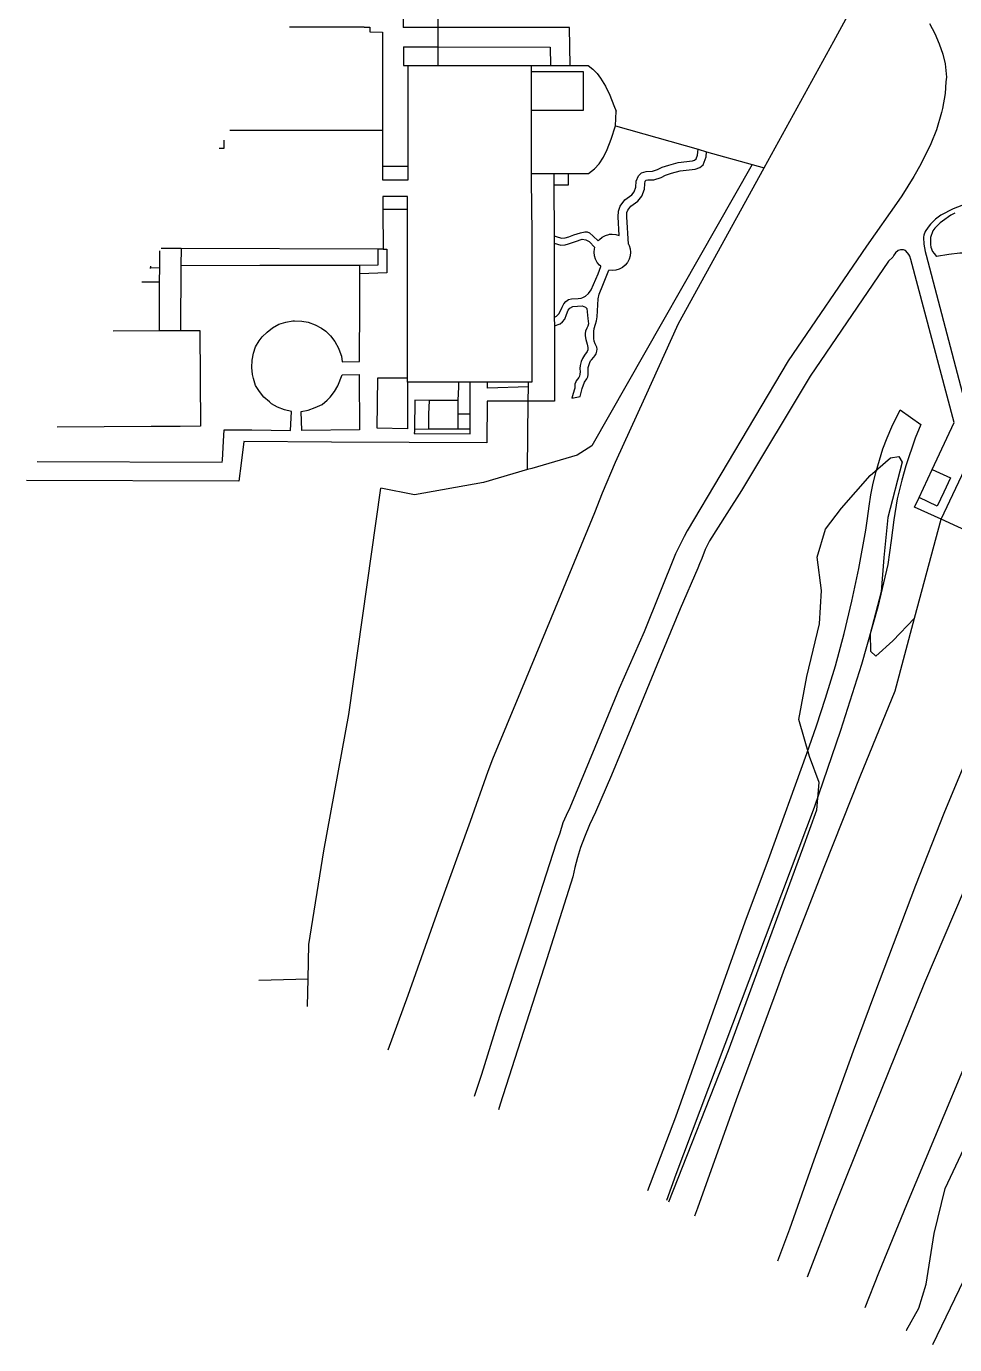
# Model space of a CAD drawing. Header units: millimetres. Extents: x 111502 to 977541, y 8702 to 1044108.
# Drawn here: x 972428.2 to 972535.8, y 471727.8 to 471880.6 of the extents above; entities that cross this region are included whole.
import ezdxf

# ---------------------------------------------------------------- set-up
doc = ezdxf.new("R2010")
doc.units = ezdxf.units.MM
doc.header["$LTSCALE"] = 0.25
doc.layers.add('X HVSS Site Background', color=8, linetype='Continuous')

# ---------------------------------------------------------------- blocks, each defined once
blk = doc.blocks.new('OS MAP')
at = {"layer": 'X HVSS Site Background'}
for points in [[(486251.85, 236434.85), (486251.75, 236424.5), (486253.7, 236424.45), (486253.72, 236421.85)], [(486257.76, 236421.85), (486257.76, 236434.84)], [(486314.7, 236422.3), (486315.3, 236421.15), (486315.8, 236419.95), (486316.25, 236418.75), (486316.5, 236417.65), (486316.65, 236416.1), (486316.6, 236415.55), (486316.5, 236414.2), (486316.2, 236412.45), (486316.1, 236412), (486315.5, 236410), (486314.85, 236408.35), (486313.7, 236406), (486312.9, 236404.6), (486311.5, 236402.35), (486311.15, 236401.85), (486307.4, 236396.5), (486298.3, 236383.2), (486286.6, 236363.5), (486286.25, 236362.85), (486285.25, 236360.85), (486281.65, 236351.8), (486278.75, 236345.25), (486275.9, 236338.4), (486273, 236331.4), (486272.6, 236330.5), (486272.2, 236329.65), (486271.85, 236328.45), (486271.45, 236327.3), (486268, 236316.65), (486264.85, 236307.2), (486262.8, 236300.5), (486261.95, 236297.93)], [(486295.52, 236405.57), (486303.6, 236420.25), (486307.05, 236426.6)], [(486249.19, 236421.89), (486240.54, 236421.89)], [(486249.19, 236421.89), (486249.86, 236421.89), (486249.85, 236421.35), (486251.3, 236421.31), (486251.3, 236409.95)], [(486257.76, 236421.85), (486253.72, 236421.85)], [(486257.76, 236419.6), (486257.76, 236421.85)], [(486260.18, 236421.85), (486257.76, 236421.85)], [(486262, 236421.85), (486260.18, 236421.85)], [(486273.04, 236417.44), (486272.99, 236421.85), (486262, 236421.85)], [(486253.73, 236419.61), (486257.76, 236419.6)], [(486253.73, 236419.61), (486253.75, 236417.5), (486253.75, 236417.45), (486254.3, 236417.45)], [(486257.76, 236419.6), (486270.74, 236419.56), (486270.79, 236417.44)], [(486257.76, 236417.45), (486257.76, 236419.6)], [(486254.3, 236417.45), (486257.76, 236417.45)], [(486254.3, 236405.75), (486254.3, 236417.45)], [(486257.76, 236417.45), (486268.55, 236417.45)], [(486268.55, 236417.45), (486268.55, 236416.75)], [(486268.55, 236417.45), (486270.79, 236417.44)], [(486270.79, 236417.44), (486273.04, 236417.44)], [(486273.04, 236417.44), (486275.16, 236417.43), (486275.67, 236417.04), (486276.17, 236416.52), (486276.56, 236415.98), (486277.15, 236415.07), (486277.65, 236413.99), (486278.12, 236412.81), (486278.37, 236412.14)], [(486268.55, 236416.75), (486268.55, 236416), (486268.55, 236412.8), (486268.55, 236412.22)], [(486268.55, 236416.75), (486274.57, 236416.75), (486274.57, 236412.22), (486268.55, 236412.22)], [(486268.55, 236412.22), (486268.55, 236407.45), (486268.55, 236404.91)], [(486278.31, 236410.46), (486278.37, 236412.14)], [(486233.61, 236409.95), (486251.3, 236409.95)], [(486251.3, 236409.95), (486251.3, 236405.75)], [(486272.85, 236404.92), (486275.2, 236404.93), (486275.86, 236405.47), (486276.41, 236406.05), (486276.9, 236406.82), (486277.34, 236407.72), (486277.81, 236408.9), (486278.31, 236410.46)], [(486278.31, 236410.46), (486287.88, 236407.74)], [(486232.39, 236407.85), (486232.95, 236407.85), (486232.95, 236408.81)], [(486278.75, 236397.74), (486278.61, 236399.89), (486278.65, 236400.58), (486278.84, 236401.14), (486279.4, 236401.87), (486280.21, 236402.44), (486280.47, 236402.79), (486280.68, 236403.33), (486280.71, 236404.05), (486280.99, 236404.67), (486281.32, 236404.99), (486281.86, 236405.18), (486282.59, 236405.19), (486283.19, 236405.39), (486283.71, 236405.67), (486284.5, 236405.91), (486285.59, 236406.21), (486287.25, 236406.41), (486287.47, 236406.47), (486287.67, 236406.62), (486287.83, 236407.06), (486287.88, 236407.74)], [(486279.82, 236396.74), (486279.61, 236399.89), (486279.64, 236400.39), (486279.73, 236400.66), (486280.1, 236401.14), (486280.91, 236401.71), (486281.36, 236402.3), (486281.67, 236403.12), (486281.69, 236403.74), (486281.74, 236404.03), (486281.86, 236404.17), (486282.04, 236404.18), (486282.75, 236404.19), (486283.59, 236404.47), (486284.1, 236404.74), (486284.78, 236404.95), (486285.79, 236405.23), (486287.53, 236405.44), (486288.08, 236405.62), (486288.46, 236405.94), (486288.81, 236406.85), (486288.86, 236407.46)], [(486287.88, 236407.74), (486288.86, 236407.46)], [(486288.86, 236407.46), (486294.15, 236405.96)], [(486254.3, 236405.75), (486251.3, 236405.75)], [(486251.3, 236405.75), (486251.3, 236404.2), (486254.3, 236404.2), (486254.3, 236405.75)], [(486251.96, 236303.34), (486254.3, 236309.7), (486257.85, 236319.75), (486261.5, 236329.85), (486263.55, 236335.65), (486264.1, 236337.1), (486267.35, 236344.9), (486272, 236356.15), (486275.9, 236365.65), (486276.8, 236367.9), (486278.3, 236371.45), (486281.75, 236379), (486285.6, 236387.55), (486295.52, 236405.57)], [(486294.15, 236405.96), (486275.58, 236373.37), (486273.87, 236372.28), (486268.6, 236370.74), (486268.13, 236370.6)], [(486268.55, 236404.91), (486268.55, 236404.15), (486268.6, 236398), (486268.6, 236394.65), (486268.6, 236389.1), (486268.6, 236385.75), (486268.6, 236380.75), (486268.22, 236380.75)], [(486268.55, 236404.91), (486271.18, 236404.92)], [(486271.18, 236404.92), (486272.85, 236404.92)], [(486271.18, 236404.92), (486271.18, 236403.6)], [(486272.85, 236403.6), (486272.85, 236404.92)], [(486294.15, 236405.96), (486295.52, 236405.57)], [(486271.18, 236403.6), (486272.85, 236403.6)], [(486271.18, 236403.6), (486271.2, 236397.72)], [(486254.2, 236400.75), (486254.2, 236402.25), (486251.35, 236402.25), (486251.35, 236400.75)], [(486329.24, 236401.31), (486328.15, 236401.85), (486326.9, 236402.15), (486324.75, 236402.4), (486323.35, 236402.35), (486321.9, 236402.15), (486320.5, 236401.85), (486318.95, 236401.4), (486317.45, 236400.85), (486316, 236400.1), (486315.4, 236399.65), (486314.8, 236399.05), (486314.55, 236398.7), (486314.2, 236398.2), (486314.05, 236397.8), (486314, 236397.55), (486314, 236397.25), (486314.05, 236397), (486314.05, 236396.75), (486314.2, 236395.9), (486314.3, 236395.45), (486319.3, 236376.5), (486321.15, 236375.65)], [(486254.2, 236400.75), (486253.55, 236400.75), (486251.35, 236400.75)], [(486251.35, 236400.75), (486251.4, 236396.15)], [(486254.2, 236381.25), (486254.2, 236386.55), (486254.2, 236388.4), (486254.2, 236400.75)], [(486317.65, 236400.35), (486317.15, 236400.1), (486316.2, 236399.4), (486315.95, 236399.2), (486315.75, 236399), (486315.5, 236398.8), (486315.3, 236398.6), (486315.1, 236398.3), (486315, 236398.05), (486314.9, 236397.75), (486314.8, 236397.5), (486314.8, 236396.7), (486314.85, 236396.4), (486315.05, 236395.9), (486315.25, 236395.65), (486315.5, 236395.3)], [(486271.2, 236397.72), (486271.67, 236397.55), (486272.08, 236397.44), (486272.47, 236397.46), (486272.91, 236397.6), (486273.5, 236397.82), (486274.25, 236398.07), (486274.76, 236398.17), (486275.04, 236398.15), (486275.29, 236398.05), (486275.74, 236397.66), (486276.32, 236397.12)], [(486271.2, 236397.72), (486271.2, 236396.84)], [(486271.2, 236396.84), (486271.99, 236396.64), (486272.47, 236396.68), (486272.88, 236396.78), (486273.69, 236397.05), (486274.44, 236397.33), (486274.86, 236397.25), (486275.24, 236397.04), (486275.93, 236396.37)], [(486276.32, 236397.12), (486276.45, 236397.29), (486276.77, 236397.55), (486277.14, 236397.74), (486277.53, 236397.86), (486277.61, 236397.88), (486277.94, 236397.9), (486278.35, 236397.86), (486278.75, 236397.74)], [(486225.49, 236394.02), (486225.5, 236395.97)], [(486227.96, 236396.24), (486226.05, 236396.25), (486225.66, 236396.25)], [(486227.96, 236396.24), (486227.95, 236394.25)], [(486250.8, 236396.15), (486227.96, 236396.24)], [(486248.7, 236394.3), (486250.8, 236394.35), (486250.8, 236396.15)], [(486251.4, 236396.15), (486251.8, 236396.15), (486251.8, 236393.4), (486248.7, 236393.3)], [(486251.4, 236396.15), (486250.8, 236396.15)], [(486315.01, 236370.63), (486317.55, 236376.05), (486312.55, 236394.95), (486312.4, 236395.35), (486312.3, 236395.55), (486312.15, 236395.75), (486311.9, 236396), (486311.7, 236396.1), (486311.35, 236396.1), (486311.05, 236396), (486310.75, 236395.75), (486310.55, 236395.45), (486310.45, 236395.25), (486309.95, 236394.75), (486300.85, 236381.45), (486292.9, 236368.2), (486291.2, 236365.5), (486290.2, 236363.95), (486289.2, 236362.35), (486288.7, 236361.35), (486288.3, 236360.3), (486288.05, 236359.7), (486287.85, 236359.2), (486285.8, 236354.45), (486283.1, 236347.95), (486280.1, 236340.6), (486277.85, 236335.2), (486276, 236330.9), (486275.3, 236329.45), (486274.7, 236328), (486274.25, 236326.8), (486273.9, 236325.65), (486273.6, 236324.5), (486273.35, 236323.4), (486270.35, 236313.9), (486264.95, 236297.05), (486264.76, 236296.41)], [(486271.2, 236396.84), (486271.22, 236388.23)], [(486276.62, 236394.16), (486276.61, 236394.17), (486276.45, 236394.31), (486276.19, 236394.63), (486276, 236394.99), (486275.88, 236395.39), (486275.84, 236395.8), (486275.88, 236396.21), (486275.93, 236396.37)], [(486279.82, 236396.74), (486279.89, 236396.6), (486280.01, 236396.21), (486280.05, 236395.8), (486280.01, 236395.39), (486279.89, 236394.99), (486279.69, 236394.63), (486279.66, 236394.58), (486279.43, 236394.31), (486279.11, 236394.05), (486278.75, 236393.85), (486278.35, 236393.73), (486277.94, 236393.69), (486277.53, 236393.73)], [(486324.05, 236394.7), (486323.2, 236394.95), (486321.95, 236395.3), (486321.25, 236395.45), (486320.5, 236395.55), (486319.8, 236395.65), (486319.05, 236395.7), (486318.2, 236395.7), (486316.95, 236395.55), (486315.5, 236395.3)], [(486224.46, 236394.01), (486224.45, 236394.17)], [(486227.95, 236394.25), (486227.91, 236386.73)], [(486227.95, 236394.25), (486237.1, 236394.3), (486248.7, 236394.3)], [(486248.7, 236393.3), (486248.7, 236394.3)], [(486271.22, 236388.23), (486271.46, 236388.4), (486271.74, 236388.67), (486271.93, 236389), (486272.14, 236389.42), (486272.34, 236389.84), (486272.55, 236390.11), (486272.87, 236390.33), (486273.21, 236390.41), (486273.97, 236390.44), (486274.33, 236390.46), (486274.53, 236390.55), (486274.84, 236390.71), (486275.17, 236391.03), (486275.49, 236391.45), (486276.3, 236393.29), (486276.62, 236394.16)], [(486224.36, 236394.01), (486224.46, 236394.01)], [(486224.46, 236394.01), (486225.49, 236394.02)], [(486225.48, 236392.36), (486225.49, 236394.02)], [(486246.65, 236383.1), (486248.65, 236383.15), (486248.7, 236389.9), (486248.7, 236393.3)], [(486271.23, 236387.27), (486271.88, 236387.52), (486272.15, 236387.73), (486272.42, 236388.05), (486272.62, 236388.58), (486272.83, 236389.09), (486273.01, 236389.31), (486273.38, 236389.51), (486274.44, 236389.58), (486274.82, 236389.44), (486274.97, 236389.29), (486275.11, 236388.11), (486275.18, 236387.5), (486275.11, 236387.24), (486274.98, 236387), (486274.83, 236386.65), (486274.81, 236386.37), (486274.81, 236386.13), (486274.89, 236385.69), (486275.04, 236385.16), (486275.12, 236384.75), (486275.12, 236384.49), (486275.04, 236384.3), (486274.73, 236383.87), (486274.47, 236383.48), (486274.45, 236383.42), (486274.32, 236383.13), (486274.2, 236382.68), (486274.18, 236382.31), (486274.2, 236381.94), (486274.19, 236381.66), (486274.15, 236381.44), (486274.05, 236381.27), (486273.74, 236380.88), (486273.71, 236380.8), (486273.59, 236380.5), (486273.59, 236380.05), (486273.52, 236379.82), (486273.32, 236379.14), (486273.24, 236378.87), (486274.21, 236379.07), (486274.43, 236380), (486274.71, 236380.75), (486274.98, 236381.14), (486275.1, 236381.37), (486275.15, 236381.63), (486275.14, 236382.08), (486275.15, 236382.45), (486275.26, 236382.79), (486275.35, 236383.02), (486275.43, 236383.22), (486275.52, 236383.33), (486275.79, 236383.64), (486275.92, 236383.81), (486276.05, 236384.03), (486276.15, 236384.35), (486276.17, 236384.55), (486276.14, 236384.78), (486275.95, 236385.19), (486275.83, 236385.48), (486275.78, 236385.79), (486275.79, 236386.23), (486275.8, 236386.63), (486275.84, 236386.95), (486275.98, 236387.48), (486276.09, 236387.87), (486276.17, 236388.32), (486276.22, 236389), (486276.3, 236390.4), (486276.41, 236390.96), (486276.86, 236391.99), (486277.53, 236393.73)], [(486223.41, 236392.37), (486225.48, 236392.36)], [(486225.45, 236386.72), (486225.48, 236392.36)], [(486271.22, 236388.23), (486271.23, 236387.27)], [(486211.31, 236371.53), (486232.74, 236371.46), (486232.76, 236371.72), (486232.9, 236373.9), (486232.98, 236375.2), (486236.15, 236375.2), (486240.65, 236375.15), (486240.75, 236377.35), (486239.95, 236377.55), (486239.15, 236377.85), (486238.45, 236378.25), (486238.2, 236378.45), (486237.55, 236379), (486237.05, 236379.65), (486236.6, 236380.35), (486236.35, 236381.15), (486236.25, 236381.65), (486236.15, 236382.45), (486236.2, 236383.3), (486236.35, 236384.1), (486236.6, 236384.85), (486237, 236385.55), (486237.35, 236386), (486237.95, 236386.55), (486238.55, 236387.05), (486239.3, 236387.45), (486240.1, 236387.7), (486240.9, 236387.85), (486241.1, 236387.85), (486241.95, 236387.8), (486242.7, 236387.7), (486243.5, 236387.4), (486244.25, 236387), (486244.75, 236386.65), (486245.3, 236386.1), (486245.8, 236385.45), (486246.2, 236384.7), (486246.5, 236383.95), (486246.55, 236383.75), (486246.65, 236383.1)], [(486227.91, 236386.73), (486227.95, 236386.73), (486230.13, 236386.75), (486230.2, 236375.63), (486227.86, 236375.61), (486224.51, 236375.59), (486213.62, 236375.52)], [(486220.1, 236386.68), (486225.45, 236386.72)], [(486225.45, 236386.72), (486226.2, 236386.72), (486227.91, 236386.73)], [(486271.23, 236387.27), (486271.25, 236378.55), (486268.6, 236378.55), (486268.2, 236378.55)], [(486241.95, 236375.15), (486241.9, 236377.35), (486242.7, 236377.5), (486243.5, 236377.8), (486244.3, 236378.15), (486244.9, 236378.65), (486245.25, 236379), (486245.75, 236379.65), (486246.15, 236380.3), (486246.65, 236381.6), (486248.6, 236381.65), (486248.65, 236375.2), (486241.95, 236375.15)], [(486254.2, 236380.75), (486254.2, 236375.35), (486250.7, 236375.4), (486250.75, 236381.25), (486254.2, 236381.25)], [(486254.2, 236380.75), (486254.2, 236381.25)], [(486260.12, 236380.75), (486254.2, 236380.75)], [(486260.12, 236380.75), (486260.1, 236380.2), (486260.05, 236378.6)], [(486261.45, 236380.75), (486260.12, 236380.75)], [(486261.45, 236377.05), (486261.45, 236380.2), (486261.45, 236380.75)], [(486263.47, 236380.75), (486261.45, 236380.75)], [(486268.22, 236380.75), (486263.47, 236380.75)], [(486268.21, 236380.19), (486263.47, 236380.04), (486263.47, 236380.2), (486263.47, 236380.75)], [(486268.21, 236380.19), (486268.22, 236380.75)], [(486268.2, 236378.55), (486268.21, 236380.19)], [(486268.2, 236378.55), (486263.45, 236378.55), (486263.4, 236373.7), (486245.4, 236373.8), (486235.23, 236373.88), (486234.92, 236371.36), (486234.66, 236369.25), (486210.04, 236369.35)], [(486256.7, 236378.6), (486255.05, 236378.65), (486255, 236375.3)], [(486256.7, 236378.6), (486256.65, 236377.05), (486256.65, 236375.35)], [(486260.05, 236378.6), (486256.7, 236378.6)], [(486260.05, 236378.6), (486260.05, 236377.05)], [(486268.13, 236370.6), (486268.2, 236378.55)], [(486282.07, 236287.04), (486285.3, 236295.6), (486293.35, 236318.2), (486296.05, 236325.4), (486300.5, 236337.7), (486301.6, 236340.9), (486302.65, 236344.1), (486303.8, 236347.85), (486304.8, 236351.6), (486305.7, 236355.35), (486306.5, 236359.15), (486307.3, 236363.6), (486307.5, 236364.95), (486307.7, 236366.35), (486307.9, 236367.7), (486308.15, 236369.05), (486308.5, 236370.4), (486309.3, 236373), (486309.8, 236374.3), (486310.35, 236375.55), (486311.3, 236377.55), (486313.7, 236375.85)], [(486260.05, 236377.05), (486260.05, 236375.35)], [(486261.45, 236377.05), (486260.05, 236377.05)], [(486261.45, 236375.35), (486261.45, 236377.05)], [(486313.7, 236375.85), (486313.05, 236374.25), (486311.95, 236371.05), (486311.5, 236369.4), (486310.95, 236367.2), (486310.55, 236364.8), (486310.25, 236362.4), (486309.85, 236359.6), (486308.7, 236354.7), (486306.8, 236348), (486304.4, 236340.35), (486301.35, 236331.45), (486285.3, 236288.9), (486284.23, 236285.88)], [(486255, 236375.3), (486255, 236375.06), (486254.99, 236374.8), (486255.1, 236374.8), (486261.45, 236374.75), (486261.45, 236375.35)], [(486255, 236375.3), (486256.65, 236375.35)], [(486256.65, 236375.35), (486260.05, 236375.35)], [(486260.05, 236375.35), (486261.45, 236375.35)], [(486316.05, 236364.85), (486321.15, 236375.65)], [(486284.5, 236285.73), (486291.41, 236303.26), (486300.01, 236326.68), (486301.65, 236331.16), (486301.91, 236334.35), (486300.79, 236337.37), (486299.57, 236341.64), (486300.47, 236346.64), (486301.96, 236352.74), (486302.19, 236356.61), (486301.69, 236360.44), (486302.65, 236363.7), (486304.48, 236366.14), (486307.84, 236369.91), (486310.17, 236371.96), (486311.14, 236372.12), (486311.54, 236371.46), (486309.86, 236365.06), (486309.42, 236360.4), (486309.11, 236356.43), (486307.81, 236351.57), (486307.85, 236349.58), (486308.49, 236348.99), (486310.45, 236350.77), (486312.97, 236353.38)], [(486268.13, 236370.6), (486263.03, 236369.11), (486255.01, 236367.7), (486251.12, 236368.44)], [(486313.48, 236367.37), (486315.01, 236370.63)], [(486315.01, 236370.63), (486317.13, 236369.64), (486316.36, 236368)], [(486242.7, 236311.6), (486242.78, 236315.55), (486244.5, 236326.43), (486247.39, 236342.21), (486251.12, 236368.44)], [(486316.05, 236364.85), (486312.95, 236366.25), (486313.48, 236367.37)], [(486315.6, 236366.38), (486313.48, 236367.37)], [(486316.36, 236368), (486315.6, 236366.38)], [(486312.97, 236353.38), (486316.05, 236364.85)], [(486331, 236358), (486316.05, 236364.85)], [(486297.14, 236278.89), (486298.5, 236282.6), (486301.35, 236290.6), (486305.9, 236303.25), (486308.35, 236309.9), (486313.1, 236322.45), (486316.4, 236330.8), (486320.6, 236340.9), (486321.95, 236344), (486325.55, 236351.9), (486326.05, 236352.95), (486326.85, 236354.2), (486327.8, 236355.35), (486328.85, 236356.4), (486329.8, 236357.2), (486331, 236358)], [(486287.52, 236284.1), (486287.85, 236285.05), (486292.35, 236297.6), (486296.95, 236310.15), (486297.95, 236312.8), (486302.55, 236324.7), (486306.65, 236335.05), (486310.7, 236344.95), (486312.97, 236353.38)], [(486300.55, 236277.05), (486303.55, 236284.75), (486307.5, 236294.7), (486314.15, 236311.15), (486318.75, 236321.95), (486320.5, 236326), (486326.45, 236339.2), (486332.8, 236352.95)], [(486342.8, 236346.75), (486341.35, 236345.75), (486340.05, 236344.7), (486338.75, 236343.45), (486337.65, 236342.2), (486337, 236341.45), (486335.85, 236339.8), (486334.75, 236338.1), (486333.65, 236335.85), (486329.95, 236327.5), (486328.15, 236323.75), (486326, 236319.35), (486322.65, 236310.8), (486312.05, 236285.4), (486308.8, 236277.45), (486307.22, 236273.44)], [(486312, 236270.85), (486312.02, 236270.87), (486313.45, 236273.4), (486314.3, 236276.17), (486315.23, 236282.06), (486316.51, 236287.26), (486319.9, 236294.52)], [(486315.09, 236269.18), (486326.35, 236292.6)], [(486236.98, 236311.44), (486242.7, 236311.6)], [(486242.63, 236308.39), (486242.62, 236308.43), (486242.7, 236311.6)]]:
    blk.add_lwpolyline(points, dxfattribs=at)

msp = doc.modelspace()

# ---------------------------------------------------------------- block references
at = {"lineweight": 0}
msp.add_blockref('OS MAP', (486218.2, 235458.61), dxfattribs=at)

doc.saveas('drawing.dxf')
